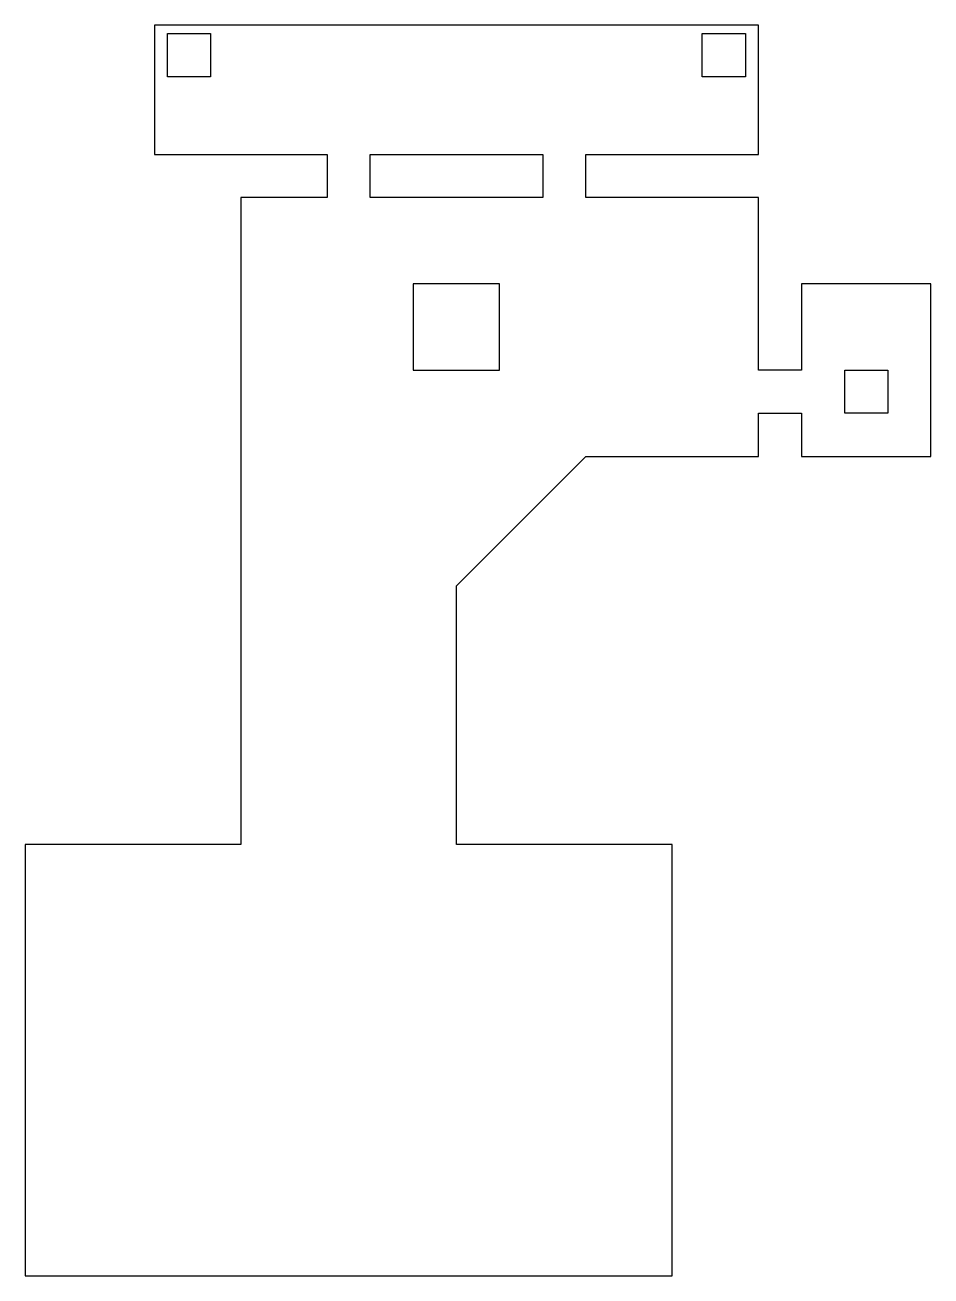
# Model space of a CAD drawing. Header units: metres. Extents: x -5 to 16, y -13 to 16.
import ezdxf

# ---------------------------------------------------------------- set-up
doc = ezdxf.new("R2010")
doc.units = ezdxf.units.M
for name, color, linetype, lineweight in [('0 ... exits', 1, 'Continuous', 25), ('0 ... obst', 6, 'Continuous', 25), ('0 ... walls', 30, 'Continuous', 25)]:
    doc.layers.add(name, color=color, linetype=linetype, lineweight=lineweight)

msp = doc.modelspace()

# ---------------------------------------------------------------- linework, layer by layer
at = {"layer": '0 ... exits', "flags": 128}
for points in [[(-1.7, 14.8), (-1.7, 15.8), (-0.7, 15.8), (-0.7, 14.8)], [(10.7, 14.8), (10.7, 15.8), (11.7, 15.8), (11.7, 14.8)], [(14, 7), (14, 8), (15, 8), (15, 7)]]:
    msp.add_lwpolyline(points, close=True, dxfattribs=at)
at = {"layer": '0 ... obst', "flags": 128}
for points in [[(3, 12), (3, 13), (7, 13), (7, 12)], [(6, 8), (6, 10), (4, 10), (4, 8)]]:
    msp.add_lwpolyline(points, close=True, dxfattribs=at)
at = {"layer": '0 ... walls', "flags": 128}
msp.add_lwpolyline([(10, -13), (10, -3), (5, -3), (5, 3), (8, 6), (12, 6), (12, 7), (13, 7), (13, 6), (16, 6), (16, 10), (13, 10), (13, 8), (12, 8), (12, 12), (8, 12), (8, 13), (12, 13), (12, 16), (-2, 16), (-2, 13), (2, 13), (2, 12), (0, 12), (0, -3), (-5, -3), (-5, -13)], close=True, dxfattribs=at)

doc.saveas('drawing.dxf')
